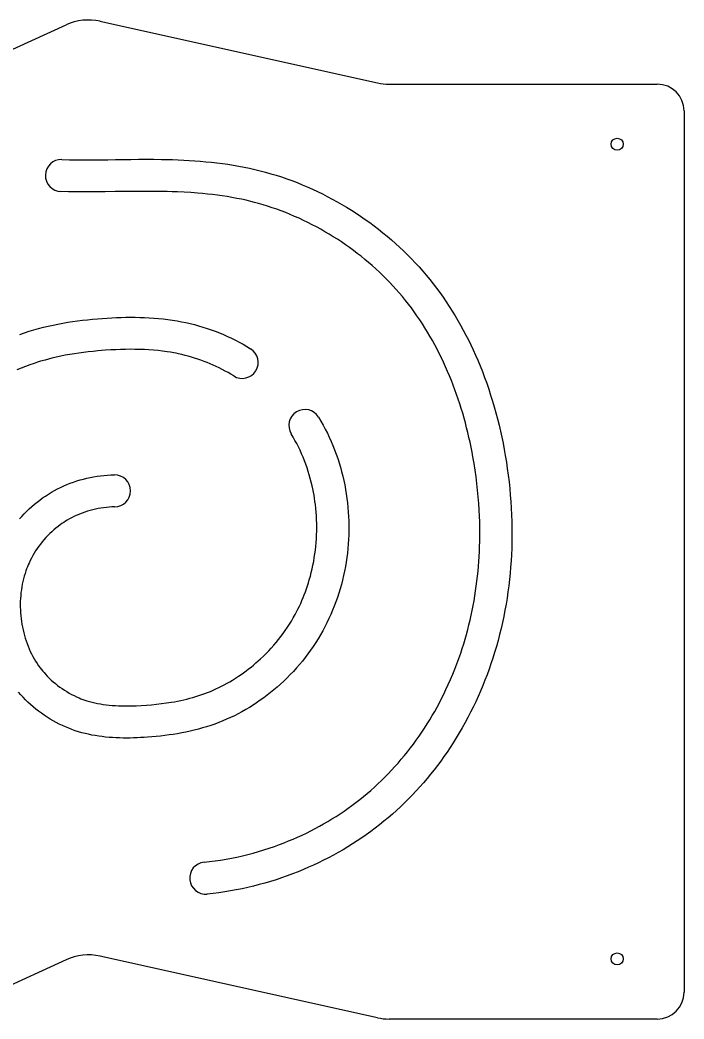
# Model space of a CAD drawing. Header units: millimetres. Extents: x 37794 to 38594, y -3801 to -3053.
# Drawn here: x 38097 to 38594, y -3801 to -3053 of the extents above; entities that cross this region are included whole.
import ezdxf

# ---------------------------------------------------------------- set-up
doc = ezdxf.new("R2010")
doc.units = ezdxf.units.MM

msp = doc.modelspace()

# ---------------------------------------------------------------- linework, layer by layer
at = {"color": 7, "linetype": 'Continuous', "lineweight": 25}
for p, q in [((38042.57, -3097.79), (38131.58, -3057.02)), ((38156.91, -3054.34), (38364.51, -3100.47)), ((38373.19, -3101.42), (38573.8, -3101.42)), ((38593.8, -3121.42), (38593.8, -3781.42)), ((38128.4, -3157.85), (38134.14, -3157.99)), ((38134.14, -3157.99), (38139.87, -3158.07)), ((38139.87, -3158.07), (38145.6, -3158.1)), ((38145.6, -3158.1), (38151.34, -3158.08)), ((38151.34, -3158.08), (38157.07, -3158.04)), ((38157.07, -3158.04), (38162.8, -3157.98)), ((38162.8, -3157.98), (38168.53, -3157.9)), ((38168.53, -3157.9), (38174.26, -3157.82)), ((38174.26, -3157.82), (38179.99, -3157.75)), ((38179.99, -3157.75), (38185.73, -3157.7)), ((38185.73, -3157.7), (38191.46, -3157.68)), ((38191.46, -3157.68), (38197.2, -3157.7)), ((38197.2, -3157.7), (38202.94, -3157.77)), ((38202.94, -3157.77), (38207.09, -3157.85)), ((38207.09, -3157.85), (38211.24, -3157.96)), ((38211.24, -3157.96), (38215.39, -3158.11)), ((38215.39, -3158.11), (38219.53, -3158.3)), ((38219.53, -3158.3), (38223.68, -3158.53)), ((38223.68, -3158.53), (38227.82, -3158.8)), ((38227.82, -3158.8), (38231.95, -3159.11)), ((38231.95, -3159.11), (38236.08, -3159.48)), ((38236.08, -3159.48), (38240.21, -3159.89)), ((38240.21, -3159.89), (38244.32, -3160.36)), ((38244.32, -3160.36), (38248.43, -3160.88)), ((38248.43, -3160.88), (38252.52, -3161.46)), ((38252.52, -3161.46), (38256.6, -3162.1)), ((38256.6, -3162.1), (38260.68, -3162.8)), ((38260.68, -3162.8), (38264.73, -3163.57)), ((38264.73, -3163.57), (38268.78, -3164.4)), ((38268.78, -3164.4), (38272.81, -3165.31)), ((38272.81, -3165.31), (38276.82, -3166.29)), ((38276.82, -3166.29), (38280.81, -3167.34)), ((38280.81, -3167.34), (38284.79, -3168.47)), ((38284.79, -3168.47), (38288.74, -3169.67)), ((38288.74, -3169.67), (38292.67, -3170.94)), ((38292.67, -3170.94), (38296.59, -3172.28)), ((38296.59, -3172.28), (38300.47, -3173.7)), ((38300.47, -3173.7), (38304.34, -3175.18)), ((38304.34, -3175.18), (38308.18, -3176.73)), ((38308.18, -3176.73), (38311.99, -3178.35)), ((38311.99, -3178.35), (38315.78, -3180.04)), ((38133.26, -3181.98), (38127.68, -3181.84)), ((38138.85, -3182.06), (38133.26, -3181.98)), ((38144.43, -3182.1), (38138.85, -3182.06)), ((38149.91, -3182.09), (38144.43, -3182.1)), ((38155.38, -3182.06), (38149.91, -3182.09)), ((38160.85, -3182), (38155.38, -3182.06)), ((38168.34, -3181.9), (38160.85, -3182)), ((38175.82, -3181.8), (38168.34, -3181.9)), ((38183.76, -3181.72), (38175.82, -3181.8)), ((38188.98, -3181.69), (38183.76, -3181.72)), ((38194.19, -3181.69), (38188.98, -3181.69)), ((38199.41, -3181.72), (38194.19, -3181.69)), ((38203.27, -3181.77), (38199.41, -3181.72)), ((38207.12, -3181.85), (38203.27, -3181.77)), ((38210.95, -3181.97), (38207.12, -3181.85)), ((38214.78, -3182.11), (38210.95, -3181.97)), ((38219.83, -3182.35), (38214.78, -3182.11)), ((38224.87, -3182.65), (38219.83, -3182.35)), ((38229.91, -3183.03), (38224.87, -3182.65)), ((38233.62, -3183.35), (38229.91, -3183.03)), ((38237.32, -3183.72), (38233.62, -3183.35)), ((38241.02, -3184.14), (38237.32, -3183.72)), ((38244.72, -3184.6), (38241.02, -3184.14)), ((38248.34, -3185.1), (38244.72, -3184.6)), ((38251.96, -3185.66), (38248.34, -3185.1)), ((38255.56, -3186.27), (38251.96, -3185.66)), ((38259.16, -3186.93), (38255.56, -3186.27)), ((38315.78, -3180.04), (38319.54, -3181.79)), ((38319.54, -3181.79), (38323.26, -3183.61)), ((38323.26, -3183.61), (38326.96, -3185.49)), ((38326.96, -3185.49), (38330.63, -3187.43)), ((38262.69, -3187.65), (38259.16, -3186.93)), ((38266.22, -3188.42), (38262.69, -3187.65)), ((38269.72, -3189.25), (38266.22, -3188.42)), ((38272.58, -3189.98), (38269.72, -3189.25)), ((38275.42, -3190.75), (38272.58, -3189.98)), ((38278.87, -3191.75), (38275.42, -3190.75)), ((38282.31, -3192.8), (38278.87, -3191.75)), ((38285.72, -3193.92), (38282.31, -3192.8)), ((38289.11, -3195.1), (38285.72, -3193.92)), ((38330.63, -3187.43), (38334.26, -3189.43)), ((38334.26, -3189.43), (38337.86, -3191.5)), ((38337.86, -3191.5), (38341.42, -3193.62)), ((38341.42, -3193.62), (38344.95, -3195.8)), ((38292.5, -3196.34), (38289.11, -3195.1)), ((38295.87, -3197.64), (38292.5, -3196.34)), ((38299.22, -3199), (38295.87, -3197.64)), ((38302.54, -3200.41), (38299.22, -3199)), ((38305.85, -3201.89), (38302.54, -3200.41)), ((38344.95, -3195.8), (38348.44, -3198.04)), ((38348.44, -3198.04), (38351.9, -3200.34)), ((38351.9, -3200.34), (38355.31, -3202.7)), ((38309.14, -3203.42), (38305.85, -3201.89)), ((38312.4, -3205.01), (38309.14, -3203.42)), ((38315.64, -3206.65), (38312.4, -3205.01)), ((38318.86, -3208.35), (38315.64, -3206.65)), ((38322.05, -3210.1), (38318.86, -3208.35)), ((38355.31, -3202.7), (38358.69, -3205.11)), ((38358.69, -3205.11), (38362.02, -3207.57)), ((38362.02, -3207.57), (38365.31, -3210.1)), ((38325.21, -3211.9), (38322.05, -3210.1)), ((38328.34, -3213.75), (38325.21, -3211.9)), ((38331.43, -3215.65), (38328.34, -3213.75)), ((38334.49, -3217.6), (38331.43, -3215.65)), ((38365.31, -3210.1), (38368.55, -3212.67)), ((38368.55, -3212.67), (38371.75, -3215.3)), ((38371.75, -3215.3), (38374.91, -3217.99)), ((38337.55, -3219.61), (38334.49, -3217.6)), ((38340.57, -3221.67), (38337.55, -3219.61)), ((38343.54, -3223.77), (38340.57, -3221.67)), ((38346.47, -3225.91), (38343.54, -3223.77)), ((38374.91, -3217.99), (38378.01, -3220.73)), ((38378.01, -3220.73), (38381.07, -3223.52)), ((38381.07, -3223.52), (38384.08, -3226.36)), ((38349.37, -3228.11), (38346.47, -3225.91)), ((38352.23, -3230.35), (38349.37, -3228.11)), ((38355.04, -3232.62), (38352.23, -3230.35)), ((38384.08, -3226.36), (38387.03, -3229.26)), ((38387.03, -3229.26), (38389.94, -3232.2)), ((38357.82, -3234.95), (38355.04, -3232.62)), ((38360.56, -3237.32), (38357.82, -3234.95)), ((38363.25, -3239.74), (38360.56, -3237.32)), ((38389.94, -3232.2), (38392.79, -3235.2)), ((38392.79, -3235.2), (38395.58, -3238.25)), ((38395.58, -3238.25), (38398.32, -3241.34)), ((38365.9, -3242.19), (38363.25, -3239.74)), ((38368.5, -3244.69), (38365.9, -3242.19)), ((38371.06, -3247.23), (38368.5, -3244.69)), ((38398.32, -3241.34), (38401, -3244.49)), ((38401, -3244.49), (38403.63, -3247.68)), ((38373.58, -3249.81), (38371.06, -3247.23)), ((38376.04, -3252.43), (38373.58, -3249.81)), ((38378.45, -3255.09), (38376.04, -3252.43)), ((38403.63, -3247.68), (38406.2, -3250.93)), ((38406.2, -3250.93), (38408.7, -3254.22)), ((38380.82, -3257.8), (38378.45, -3255.09)), ((38383.14, -3260.54), (38380.82, -3257.8)), ((38385.42, -3263.33), (38383.14, -3260.54)), ((38408.7, -3254.22), (38411.15, -3257.55)), ((38411.15, -3257.55), (38413.55, -3260.92)), ((38413.55, -3260.92), (38415.88, -3264.34)), ((38387.64, -3266.16), (38385.42, -3263.33)), ((38389.82, -3269.03), (38387.64, -3266.16)), ((38415.88, -3264.34), (38418.16, -3267.8)), ((38418.16, -3267.8), (38420.38, -3271.29)), ((38162.37, -3276.57), (38165.86, -3276.37)), ((38165.86, -3276.37), (38169.36, -3276.21)), ((38169.36, -3276.21), (38172.85, -3276.1)), ((38172.85, -3276.1), (38176.35, -3276.02)), ((38176.35, -3276.02), (38179.84, -3275.99)), ((38179.84, -3275.99), (38183.34, -3276)), ((38183.34, -3276), (38186.83, -3276.06)), ((38186.83, -3276.06), (38190.32, -3276.18)), ((38190.32, -3276.18), (38193.8, -3276.35)), ((38193.8, -3276.35), (38197.28, -3276.58)), ((38391.94, -3271.94), (38389.82, -3269.03)), ((38394.03, -3274.9), (38391.94, -3271.94)), ((38396.08, -3277.9), (38394.03, -3274.9)), ((38420.38, -3271.29), (38422.54, -3274.82)), ((38422.54, -3274.82), (38424.65, -3278.39)), ((38111.03, -3284.42), (38114.62, -3283.49)), ((38114.62, -3283.49), (38118.22, -3282.62)), ((38118.22, -3282.62), (38121.84, -3281.82)), ((38121.84, -3281.82), (38125.47, -3281.08)), ((38125.47, -3281.08), (38129.12, -3280.4)), ((38129.12, -3280.4), (38132.77, -3279.77)), ((38132.77, -3279.77), (38136.44, -3279.2)), ((38136.44, -3279.2), (38140.12, -3278.68)), ((38140.12, -3278.68), (38143.81, -3278.21)), ((38143.81, -3278.21), (38147.51, -3277.8)), ((38147.51, -3277.8), (38151.22, -3277.42)), ((38151.22, -3277.42), (38154.93, -3277.1)), ((38154.93, -3277.1), (38158.64, -3276.81)), ((38158.64, -3276.81), (38162.37, -3276.57)), ((38197.28, -3276.58), (38200.75, -3276.87)), ((38200.75, -3276.87), (38204.21, -3277.22)), ((38204.21, -3277.22), (38207.66, -3277.64)), ((38207.66, -3277.64), (38211.1, -3278.13)), ((38211.1, -3278.13), (38214.54, -3278.69)), ((38214.54, -3278.69), (38217.96, -3279.32)), ((38217.96, -3279.32), (38221.16, -3279.99)), ((38221.16, -3279.99), (38224.36, -3280.72)), ((38224.36, -3280.72), (38227.54, -3281.52)), ((38227.54, -3281.52), (38230.7, -3282.39)), ((38230.7, -3282.39), (38233.85, -3283.32)), ((38233.85, -3283.32), (38236.97, -3284.32)), ((38398.07, -3280.92), (38396.08, -3277.9)), ((38400.01, -3283.99), (38398.07, -3280.92)), ((38424.65, -3278.39), (38426.7, -3281.99)), ((38426.7, -3281.99), (38428.69, -3285.63)), ((38096.87, -3288.83), (38100.38, -3287.63)), ((38100.38, -3287.63), (38103.91, -3286.49)), ((38103.91, -3286.49), (38107.46, -3285.42)), ((38107.46, -3285.42), (38111.03, -3284.42)), ((38236.97, -3284.32), (38240.08, -3285.38)), ((38240.08, -3285.38), (38243.16, -3286.51)), ((38243.16, -3286.51), (38246.22, -3287.7)), ((38246.22, -3287.7), (38249.25, -3288.96)), ((38249.25, -3288.96), (38252.25, -3290.29)), ((38252.25, -3290.29), (38255.23, -3291.67)), ((38401.92, -3287.1), (38400.01, -3283.99)), ((38403.78, -3290.24), (38401.92, -3287.1)), ((38405.58, -3293.41), (38403.78, -3290.24)), ((38428.69, -3285.63), (38430.62, -3289.3)), ((38430.62, -3289.3), (38432.5, -3292.99)), ((38255.23, -3291.67), (38258.17, -3293.12)), ((38258.17, -3293.12), (38261.09, -3294.63)), ((38261.09, -3294.63), (38263.96, -3296.21)), ((38263.96, -3296.21), (38266.81, -3297.84)), ((38266.81, -3297.84), (38269.61, -3299.54)), ((38407.34, -3296.61), (38405.58, -3293.41)), ((38409.06, -3299.85), (38407.34, -3296.61)), ((38432.5, -3292.99), (38434.32, -3296.72)), ((38434.32, -3296.72), (38436.09, -3300.47)), ((38124.17, -3305.88), (38120.78, -3306.69)), ((38127.56, -3305.14), (38124.17, -3305.88)), ((38130.97, -3304.46), (38127.56, -3305.14)), ((38134.35, -3303.84), (38130.97, -3304.46)), ((38137.75, -3303.28), (38134.35, -3303.84)), ((38141.15, -3302.77), (38137.75, -3303.28)), ((38144.56, -3302.3), (38141.15, -3302.77)), ((38148.14, -3301.87), (38144.56, -3302.3)), ((38151.72, -3301.49), (38148.14, -3301.87)), ((38155.31, -3301.15), (38151.72, -3301.49)), ((38158.04, -3300.92), (38155.31, -3301.15)), ((38160.77, -3300.72), (38158.04, -3300.92)), ((38165.04, -3300.45), (38160.77, -3300.72)), ((38168.67, -3300.26), (38165.04, -3300.45)), ((38172.3, -3300.12), (38168.67, -3300.26)), ((38175.93, -3300.03), (38172.3, -3300.12)), ((38179.49, -3299.99), (38175.93, -3300.03)), ((38183.05, -3300), (38179.49, -3299.99)), ((38186.6, -3300.07), (38183.05, -3300)), ((38190.08, -3300.19), (38186.6, -3300.07)), ((38193.55, -3300.38), (38190.08, -3300.19)), ((38197.01, -3300.64), (38193.55, -3300.38)), ((38200.39, -3300.95), (38197.01, -3300.64)), ((38203.77, -3301.34), (38200.39, -3300.95)), ((38207.13, -3301.8), (38203.77, -3301.34)), ((38209.6, -3302.19), (38207.13, -3301.8)), ((38212.07, -3302.63), (38209.6, -3302.19)), ((38213.87, -3302.98), (38212.07, -3302.63)), ((38215.68, -3303.36), (38213.87, -3302.98)), ((38218.1, -3303.9), (38215.68, -3303.36)), ((38220.52, -3304.49), (38218.1, -3303.9)), ((38222.93, -3305.13), (38220.52, -3304.49)), ((38225.32, -3305.81), (38222.93, -3305.13)), ((38227.7, -3306.54), (38225.32, -3305.81)), ((38410.73, -3303.12), (38409.06, -3299.85)), ((38412.35, -3306.41), (38410.73, -3303.12)), ((38436.09, -3300.47), (38437.8, -3304.24)), ((38437.8, -3304.24), (38439.45, -3308.04)), ((38101.12, -3312.83), (38097.91, -3314.08)), ((38104.35, -3311.64), (38101.12, -3312.83)), ((38107.61, -3310.51), (38104.35, -3311.64)), ((38110.05, -3309.72), (38107.61, -3310.51)), ((38112.51, -3308.96), (38110.05, -3309.72)), ((38115.8, -3308), (38112.51, -3308.96)), ((38118.29, -3307.33), (38115.8, -3308)), ((38120.78, -3306.69), (38118.29, -3307.33)), ((38230.07, -3307.31), (38227.7, -3306.54)), ((38232.42, -3308.13), (38230.07, -3307.31)), ((38234.76, -3308.99), (38232.42, -3308.13)), ((38237.08, -3309.9), (38234.76, -3308.99)), ((38239.38, -3310.84), (38237.08, -3309.9)), ((38241.65, -3311.83), (38239.38, -3310.84)), ((38243.91, -3312.87), (38241.65, -3311.83)), ((38246.15, -3313.94), (38243.91, -3312.87)), ((38413.92, -3309.72), (38412.35, -3306.41)), ((38415.46, -3313.09), (38413.92, -3309.72)), ((38416.95, -3316.48), (38415.46, -3313.09)), ((38439.45, -3308.04), (38441.24, -3312.35)), ((38441.24, -3312.35), (38442.96, -3316.68)), ((38097.91, -3314.08), (38094.7, -3315.41)), ((38248.36, -3315.06), (38246.15, -3313.94)), ((38250.55, -3316.22), (38248.36, -3315.06)), ((38252.71, -3317.41), (38250.55, -3316.22)), ((38254.85, -3318.65), (38252.71, -3317.41)), ((38256.96, -3319.93), (38254.85, -3318.65)), ((38418.39, -3319.88), (38416.95, -3316.48)), ((38419.78, -3323.31), (38418.39, -3319.88)), ((38442.96, -3316.68), (38444.61, -3321.03)), ((38444.61, -3321.03), (38446.19, -3325.41)), ((38421.13, -3326.77), (38419.78, -3323.31)), ((38422.43, -3330.25), (38421.13, -3326.77)), ((38446.19, -3325.41), (38447.71, -3329.82)), ((38423.68, -3333.74), (38422.43, -3330.25)), ((38424.89, -3337.26), (38423.68, -3333.74)), ((38447.71, -3329.82), (38449.16, -3334.24)), ((38449.16, -3334.24), (38450.54, -3338.69)), ((38426.05, -3340.78), (38424.89, -3337.26)), ((38427.16, -3344.32), (38426.05, -3340.78)), ((38450.54, -3338.69), (38451.85, -3343.16)), ((38451.85, -3343.16), (38453.1, -3347.65)), ((38320.43, -3350.81), (38322.18, -3353.74)), ((38428.23, -3347.88), (38427.16, -3344.32)), ((38429.26, -3351.45), (38428.23, -3347.88)), ((38453.1, -3347.65), (38454.29, -3352.15)), ((38322.18, -3353.74), (38323.85, -3356.72)), ((38323.85, -3356.72), (38325.46, -3359.73)), ((38430.24, -3355.05), (38429.26, -3351.45)), ((38431.18, -3358.66), (38430.24, -3355.05)), ((38432.07, -3362.28), (38431.18, -3358.66)), ((38454.29, -3352.15), (38455.41, -3356.68)), ((38455.41, -3356.68), (38456.47, -3361.21)), ((38301.37, -3365.7), (38299.94, -3363.29)), ((38302.74, -3368.13), (38301.37, -3365.7)), ((38325.46, -3359.73), (38327, -3362.78)), ((38327, -3362.78), (38328.46, -3365.87)), ((38328.46, -3365.87), (38329.86, -3368.98)), ((38432.92, -3365.91), (38432.07, -3362.28)), ((38433.73, -3369.57), (38432.92, -3365.91)), ((38456.47, -3361.21), (38457.46, -3365.77)), ((38457.46, -3365.77), (38458.4, -3370.33)), ((38304.06, -3370.6), (38302.74, -3368.13)), ((38305.32, -3373.09), (38304.06, -3370.6)), ((38306.53, -3375.61), (38305.32, -3373.09)), ((38329.86, -3368.98), (38331.19, -3372.12)), ((38331.19, -3372.12), (38332.45, -3375.3)), ((38434.5, -3373.24), (38433.73, -3369.57)), ((38435.23, -3376.91), (38434.5, -3373.24)), ((38458.4, -3370.33), (38459.27, -3374.91)), ((38307.69, -3378.18), (38306.53, -3375.61)), ((38308.79, -3380.76), (38307.69, -3378.18)), ((38309.84, -3383.37), (38308.79, -3380.76)), ((38332.45, -3375.3), (38333.64, -3378.5)), ((38333.64, -3378.5), (38334.76, -3381.72)), ((38435.91, -3380.59), (38435.23, -3376.91)), ((38436.76, -3385.52), (38435.91, -3380.59)), ((38459.27, -3374.91), (38460.08, -3379.5)), ((38460.08, -3379.5), (38460.89, -3384.41)), ((38310.83, -3386), (38309.84, -3383.37)), ((38311.77, -3388.66), (38310.83, -3386)), ((38334.76, -3381.72), (38335.81, -3384.97)), ((38335.81, -3384.97), (38336.78, -3388.24)), ((38336.78, -3388.24), (38337.69, -3391.54)), ((38437.53, -3390.46), (38436.76, -3385.52)), ((38460.89, -3384.41), (38461.62, -3389.33)), ((38147.04, -3396.48), (38149.58, -3395.92)), ((38149.58, -3395.92), (38152.14, -3395.43)), ((38152.14, -3395.43), (38154.71, -3395.01)), ((38154.71, -3395.01), (38157.29, -3394.67)), ((38157.29, -3394.67), (38159.87, -3394.39)), ((38159.87, -3394.39), (38162.47, -3394.19)), ((38162.47, -3394.19), (38165.06, -3394.05)), ((38165.06, -3394.05), (38167.67, -3394)), ((38312.65, -3391.34), (38311.77, -3388.66)), ((38313.48, -3394.05), (38312.65, -3391.34)), ((38314.25, -3396.77), (38313.48, -3394.05)), ((38337.69, -3391.54), (38338.53, -3394.85)), ((38338.53, -3394.85), (38339.3, -3398.18)), ((38438.24, -3395.42), (38437.53, -3390.46)), ((38438.86, -3400.38), (38438.24, -3395.42)), ((38461.62, -3389.33), (38462.29, -3394.25)), ((38462.29, -3394.25), (38462.89, -3399.19)), ((38125.12, -3404.55), (38127.45, -3403.39)), ((38127.45, -3403.39), (38129.81, -3402.29)), ((38129.81, -3402.29), (38132.2, -3401.26)), ((38132.2, -3401.26), (38134.61, -3400.3)), ((38134.61, -3400.3), (38137.05, -3399.4)), ((38137.05, -3399.4), (38139.52, -3398.57)), ((38139.52, -3398.57), (38142.01, -3397.81)), ((38142.01, -3397.81), (38144.52, -3397.11)), ((38144.52, -3397.11), (38147.04, -3396.48)), ((38314.96, -3399.5), (38314.25, -3396.77)), ((38315.62, -3402.25), (38314.96, -3399.5)), ((38316.12, -3404.56), (38315.62, -3402.25)), ((38339.3, -3398.18), (38339.99, -3401.52)), ((38339.99, -3401.52), (38340.62, -3404.88)), ((38439.41, -3405.35), (38438.86, -3400.38)), ((38462.89, -3399.19), (38463.41, -3404.13)), ((38114, -3411.28), (38116.15, -3409.81)), ((38116.15, -3409.81), (38118.33, -3408.4)), ((38118.33, -3408.4), (38120.56, -3407.05)), ((38120.56, -3407.05), (38122.82, -3405.77)), ((38122.82, -3405.77), (38125.12, -3404.55)), ((38316.59, -3406.88), (38316.12, -3404.56)), ((38317.01, -3409.2), (38316.59, -3406.88)), ((38317.4, -3411.54), (38317.01, -3409.2)), ((38340.62, -3404.88), (38341.17, -3408.25)), ((38341.17, -3408.25), (38341.66, -3411.63)), ((38439.89, -3410.33), (38439.41, -3405.35)), ((38440.28, -3415.3), (38439.89, -3410.33)), ((38463.41, -3404.13), (38463.87, -3409.08)), ((38463.87, -3409.08), (38464.25, -3414.04)), ((38103.92, -3419.49), (38105.85, -3417.73)), ((38105.85, -3417.73), (38107.82, -3416.04)), ((38107.82, -3416.04), (38109.84, -3414.39)), ((38109.84, -3414.39), (38111.9, -3412.81)), ((38111.9, -3412.81), (38114, -3411.28)), ((38161.71, -3418.32), (38159.65, -3418.56)), ((38163.76, -3418.15), (38161.71, -3418.32)), ((38165.81, -3418.04), (38163.76, -3418.15)), ((38167.86, -3418), (38165.81, -3418.04)), ((38317.74, -3413.88), (38317.4, -3411.54)), ((38318.05, -3416.22), (38317.74, -3413.88)), ((38318.36, -3419.05), (38318.05, -3416.22)), ((38341.66, -3411.63), (38342.07, -3415.02)), ((38342.07, -3415.02), (38342.41, -3418.42)), ((38342.41, -3418.42), (38342.68, -3421.83)), ((38440.6, -3420.27), (38440.28, -3415.3)), ((38464.25, -3414.04), (38464.57, -3419)), ((38096.71, -3426.99), (38098.44, -3425.04)), ((38098.44, -3425.04), (38100.22, -3423.14)), ((38100.22, -3423.14), (38102.04, -3421.29)), ((38102.04, -3421.29), (38103.92, -3419.49)), ((38135.99, -3425.94), (38134.17, -3426.92)), ((38137.84, -3425.02), (38135.99, -3425.94)), ((38139.73, -3424.15), (38137.84, -3425.02)), ((38141.64, -3423.33), (38139.73, -3424.15)), ((38143.57, -3422.57), (38141.64, -3423.33)), ((38145.53, -3421.87), (38143.57, -3422.57)), ((38147.5, -3421.22), (38145.53, -3421.87)), ((38149.5, -3420.63), (38147.5, -3421.22)), ((38151.51, -3420.09), (38149.5, -3420.63)), ((38153.53, -3419.62), (38151.51, -3420.09)), ((38155.57, -3419.2), (38153.53, -3419.62)), ((38157.6, -3418.85), (38155.57, -3419.2)), ((38159.65, -3418.56), (38157.6, -3418.85)), ((38318.62, -3421.89), (38318.36, -3419.05)), ((38318.82, -3424.73), (38318.62, -3421.89)), ((38318.96, -3427.57), (38318.82, -3424.73)), ((38342.68, -3421.83), (38342.88, -3425.24)), ((38342.88, -3425.24), (38343.01, -3428.65)), ((38440.84, -3425.25), (38440.6, -3420.27)), ((38440.97, -3428.98), (38440.84, -3425.25)), ((38464.57, -3419), (38464.81, -3423.96)), ((38464.81, -3423.96), (38464.97, -3428.92)), ((38125.56, -3432.57), (38123.93, -3433.85)), ((38127.22, -3431.33), (38125.56, -3432.57)), ((38128.48, -3430.44), (38127.22, -3431.33)), ((38129.76, -3429.58), (38128.48, -3430.44)), ((38131.06, -3428.75), (38129.76, -3429.58)), ((38132.37, -3427.95), (38131.06, -3428.75)), ((38134.17, -3426.92), (38132.37, -3427.95)), ((38319.05, -3430.42), (38318.96, -3427.57)), ((38319.08, -3433.27), (38319.05, -3430.42)), ((38319.05, -3436.12), (38319.08, -3433.27)), ((38343.01, -3428.65), (38343.07, -3432.07)), ((38343.07, -3432.07), (38343.06, -3435.49)), ((38441.05, -3432.71), (38440.97, -3428.98)), ((38441.09, -3436.44), (38441.05, -3432.71)), ((38464.97, -3428.92), (38465.07, -3433.89)), ((38117.81, -3439.47), (38116.38, -3440.99)), ((38119.28, -3438), (38117.81, -3439.47)), ((38120.8, -3436.57), (38119.28, -3438)), ((38122.35, -3435.18), (38120.8, -3436.57)), ((38123.93, -3433.85), (38122.35, -3435.18)), ((38318.82, -3441.82), (38318.96, -3438.97)), ((38318.96, -3438.97), (38319.05, -3436.12)), ((38342.98, -3438.9), (38342.83, -3442.32)), ((38343.06, -3435.49), (38342.98, -3438.9)), ((38441.02, -3443.9), (38441.08, -3440.17)), ((38441.08, -3440.17), (38441.09, -3436.44)), ((38465.09, -3438.86), (38465.03, -3443.83)), ((38465.07, -3433.89), (38465.09, -3438.86)), ((38111.1, -3447.46), (38109.9, -3449.16)), ((38112.35, -3445.78), (38111.1, -3447.46)), ((38113.64, -3444.15), (38112.35, -3445.78)), ((38114.99, -3442.55), (38113.64, -3444.15)), ((38116.38, -3440.99), (38114.99, -3442.55)), ((38318.05, -3450.33), (38318.36, -3447.5)), ((38318.36, -3447.5), (38318.62, -3444.66)), ((38318.62, -3444.66), (38318.82, -3441.82)), ((38342.61, -3445.73), (38342.32, -3449.14)), ((38342.83, -3442.32), (38342.61, -3445.73)), ((38440.78, -3451.34), (38440.92, -3447.62)), ((38440.92, -3447.62), (38441.02, -3443.9)), ((38465.03, -3443.83), (38464.9, -3448.79)), ((38106.61, -3454.46), (38105.62, -3456.28)), ((38107.65, -3452.66), (38106.61, -3454.46)), ((38108.75, -3450.9), (38107.65, -3452.66)), ((38109.9, -3449.16), (38108.75, -3450.9)), ((38317.25, -3455.98), (38317.68, -3453.16)), ((38317.68, -3453.16), (38318.05, -3450.33)), ((38341.53, -3455.93), (38341.03, -3459.31)), ((38341.96, -3452.54), (38341.53, -3455.93)), ((38342.32, -3449.14), (38341.96, -3452.54)), ((38440.35, -3458.76), (38440.58, -3455.06)), ((38440.58, -3455.06), (38440.78, -3451.34)), ((38464.69, -3453.76), (38464.42, -3458.41)), ((38464.9, -3448.79), (38464.69, -3453.76)), ((38102.61, -3462.83), (38102.05, -3464.27)), ((38103.2, -3461.4), (38102.61, -3462.83)), ((38103.81, -3459.99), (38103.2, -3461.4)), ((38104.69, -3458.12), (38103.81, -3459.99)), ((38105.62, -3456.28), (38104.69, -3458.12)), ((38315.64, -3464.35), (38316.23, -3461.58)), ((38316.23, -3461.58), (38316.77, -3458.79)), ((38316.77, -3458.79), (38317.25, -3455.98)), ((38340.46, -3462.68), (38339.82, -3466.04)), ((38341.03, -3459.31), (38340.46, -3462.68)), ((38439.73, -3466.17), (38440.06, -3462.47)), ((38440.06, -3462.47), (38440.35, -3458.76)), ((38464.09, -3463.06), (38463.69, -3467.7)), ((38464.42, -3458.41), (38464.09, -3463.06)), ((38100.26, -3469.72), (38099.72, -3471.73)), ((38100.86, -3467.72), (38100.26, -3469.72)), ((38101.52, -3465.73), (38100.86, -3467.72)), ((38102.05, -3464.27), (38101.52, -3465.73)), ((38313.51, -3472.61), (38314.28, -3469.87)), ((38314.28, -3469.87), (38314.98, -3467.12)), ((38314.98, -3467.12), (38315.64, -3464.35)), ((38339.11, -3469.38), (38338.33, -3472.71)), ((38339.82, -3466.04), (38339.11, -3469.38)), ((38438.92, -3473.56), (38439.35, -3469.87)), ((38439.35, -3469.87), (38439.73, -3466.17)), ((38463.69, -3467.7), (38463.22, -3472.34)), ((38098.4, -3477.94), (38098.07, -3480.05)), ((38098.78, -3475.86), (38098.4, -3477.94)), ((38099.22, -3473.79), (38098.78, -3475.86)), ((38099.72, -3471.73), (38099.22, -3473.79)), ((38311.36, -3479.34), (38312.12, -3477.11)), ((38312.12, -3477.11), (38312.84, -3474.86)), ((38312.84, -3474.86), (38313.51, -3472.61)), ((38337.48, -3476.02), (38336.56, -3479.31)), ((38338.33, -3472.71), (38337.48, -3476.02)), ((38437.92, -3480.91), (38438.44, -3477.23)), ((38438.44, -3477.23), (38438.92, -3473.56)), ((38462.68, -3476.96), (38462.07, -3481.58)), ((38463.22, -3472.34), (38462.68, -3476.96)), ((38097.58, -3484.3), (38097.42, -3486.45)), ((38097.8, -3482.17), (38097.58, -3484.3)), ((38098.07, -3480.05), (38097.8, -3482.17)), ((38308.87, -3485.92), (38309.74, -3483.74)), ((38309.74, -3483.74), (38310.57, -3481.55)), ((38310.57, -3481.55), (38311.36, -3479.34)), ((38334.51, -3485.82), (38333.39, -3489.04)), ((38335.57, -3482.57), (38334.51, -3485.82)), ((38336.56, -3479.31), (38335.57, -3482.57)), ((38436.73, -3488.22), (38437.35, -3484.57)), ((38437.35, -3484.57), (38437.92, -3480.91)), ((38462.07, -3481.58), (38461.39, -3486.19)), ((38097.31, -3488.6), (38097.26, -3490.76)), ((38097.26, -3490.76), (38097.27, -3492.93)), ((38097.27, -3492.93), (38097.33, -3495.09)), ((38097.42, -3486.45), (38097.31, -3488.6)), ((38305.03, -3494.42), (38306.04, -3492.33)), ((38306.04, -3492.33), (38307.03, -3490.21)), ((38307.03, -3490.21), (38307.97, -3488.07)), ((38307.97, -3488.07), (38308.87, -3485.92)), ((38332.19, -3492.24), (38330.92, -3495.4)), ((38333.39, -3489.04), (38332.19, -3492.24)), ((38435.35, -3495.49), (38436.07, -3491.86)), ((38436.07, -3491.86), (38436.73, -3488.22)), ((38460.64, -3490.79), (38459.82, -3495.38)), ((38461.39, -3486.19), (38460.64, -3490.79)), ((38097.33, -3495.09), (38097.45, -3497.26)), ((38097.45, -3497.26), (38097.62, -3499.42)), ((38097.62, -3499.42), (38097.85, -3501.58)), ((38301.52, -3500.99), (38302.88, -3498.55)), ((38302.88, -3498.55), (38303.97, -3496.5)), ((38303.97, -3496.5), (38305.03, -3494.42)), ((38329.59, -3498.54), (38328.18, -3501.65)), ((38330.92, -3495.4), (38329.59, -3498.54)), ((38433.78, -3502.72), (38434.59, -3499.11)), ((38434.59, -3499.11), (38435.35, -3495.49)), ((38458.93, -3499.95), (38457.97, -3504.51)), ((38459.82, -3495.38), (38458.93, -3499.95)), ((38097.85, -3501.58), (38098.14, -3503.73)), ((38098.14, -3503.73), (38098.48, -3505.86)), ((38098.48, -3505.86), (38098.87, -3507.99)), ((38098.87, -3507.99), (38099.32, -3510.1)), ((38295.53, -3510.45), (38297.11, -3508.13)), ((38297.11, -3508.13), (38298.63, -3505.79)), ((38298.63, -3505.79), (38300.1, -3503.41)), ((38300.1, -3503.41), (38301.52, -3500.99)), ((38325.17, -3507.76), (38323.56, -3510.77)), ((38326.71, -3504.72), (38325.17, -3507.76)), ((38328.18, -3501.65), (38326.71, -3504.72)), ((38432.01, -3509.88), (38432.92, -3506.3)), ((38432.92, -3506.3), (38433.78, -3502.72)), ((38457.97, -3504.51), (38456.94, -3509.05)), ((38099.32, -3510.1), (38099.82, -3512.19)), ((38099.82, -3512.19), (38100.37, -3514.26)), ((38100.37, -3514.26), (38100.98, -3516.32)), ((38290.49, -3517.22), (38292.22, -3515)), ((38292.22, -3515), (38293.9, -3512.74)), ((38293.9, -3512.74), (38295.53, -3510.45)), ((38321.88, -3513.73), (38320.13, -3516.66)), ((38323.56, -3510.77), (38321.88, -3513.73)), ((38430.04, -3516.99), (38431.05, -3513.45)), ((38431.05, -3513.45), (38432.01, -3509.88)), ((38455.84, -3513.58), (38454.66, -3518.09)), ((38456.94, -3509.05), (38455.84, -3513.58)), ((38100.98, -3516.32), (38101.63, -3518.33)), ((38101.63, -3518.33), (38102.34, -3520.33)), ((38102.34, -3520.33), (38103.11, -3522.31)), ((38103.11, -3522.31), (38103.91, -3524.24)), ((38285.02, -3523.66), (38286.89, -3521.54)), ((38286.89, -3521.54), (38288.72, -3519.4)), ((38288.72, -3519.4), (38290.49, -3517.22)), ((38316.44, -3522.4), (38314.5, -3525.2)), ((38318.32, -3519.55), (38316.44, -3522.4)), ((38320.13, -3516.66), (38318.32, -3519.55)), ((38427.88, -3524.03), (38428.99, -3520.52)), ((38428.99, -3520.52), (38430.04, -3516.99)), ((38453.41, -3522.57), (38452.09, -3527.04)), ((38454.66, -3518.09), (38453.41, -3522.57)), ((38103.91, -3524.24), (38104.78, -3526.15)), ((38104.78, -3526.15), (38105.69, -3528.04)), ((38105.69, -3528.04), (38106.64, -3529.87)), ((38106.64, -3529.87), (38107.65, -3531.67)), ((38277.08, -3531.7), (38279.13, -3529.75)), ((38279.13, -3529.75), (38281.13, -3527.76)), ((38281.13, -3527.76), (38283.1, -3525.73)), ((38283.1, -3525.73), (38285.02, -3523.66)), ((38310.43, -3530.68), (38308.31, -3533.36)), ((38312.5, -3527.96), (38310.43, -3530.68)), ((38314.5, -3525.2), (38312.5, -3527.96)), ((38425.35, -3531.49), (38426.73, -3527.52)), ((38426.73, -3527.52), (38427.88, -3524.03)), ((38452.09, -3527.04), (38450.78, -3531.22)), ((38107.65, -3531.67), (38108.71, -3533.44)), ((38108.71, -3533.44), (38109.81, -3535.16)), ((38109.81, -3535.16), (38110.95, -3536.85)), ((38110.95, -3536.85), (38112.15, -3538.49)), ((38268.11, -3539.34), (38269.96, -3537.87)), ((38269.96, -3537.87), (38271.78, -3536.38)), ((38271.78, -3536.38), (38273.57, -3534.85)), ((38273.57, -3534.85), (38275.34, -3533.29)), ((38275.34, -3533.29), (38277.08, -3531.7)), ((38306.13, -3535.98), (38303.89, -3538.56)), ((38308.31, -3533.36), (38306.13, -3535.98)), ((38422.4, -3539.36), (38423.9, -3535.44)), ((38423.9, -3535.44), (38425.35, -3531.49)), ((38449.4, -3535.39), (38447.96, -3539.53)), ((38450.78, -3531.22), (38449.4, -3535.39)), ((38112.15, -3538.49), (38113.08, -3539.7)), ((38113.08, -3539.7), (38114.03, -3540.88)), ((38114.03, -3540.88), (38115.02, -3542.05)), ((38115.02, -3542.05), (38116.03, -3543.19)), ((38116.03, -3543.19), (38117.44, -3544.7)), ((38117.44, -3544.7), (38118.89, -3546.16)), ((38258.23, -3546.31), (38260.49, -3544.83)), ((38260.49, -3544.83), (38262.43, -3543.51)), ((38262.43, -3543.51), (38264.34, -3542.16)), ((38264.34, -3542.16), (38266.24, -3540.76)), ((38266.24, -3540.76), (38268.11, -3539.34)), ((38299.24, -3543.58), (38296.83, -3546.01)), ((38301.59, -3541.1), (38299.24, -3543.58)), ((38303.89, -3538.56), (38301.59, -3541.1)), ((38419.19, -3547.12), (38420.82, -3543.26)), ((38420.82, -3543.26), (38422.4, -3539.36)), ((38446.46, -3543.65), (38444.89, -3547.74)), ((38447.96, -3539.53), (38446.46, -3543.65)), ((38118.89, -3546.16), (38120.38, -3547.58)), ((38120.38, -3547.58), (38121.93, -3548.96)), ((38121.93, -3548.96), (38123.52, -3550.31)), ((38123.52, -3550.31), (38125.15, -3551.6)), ((38125.15, -3551.6), (38126.82, -3552.85)), ((38126.82, -3552.85), (38128.52, -3554.06)), ((38245.77, -3553.28), (38247.83, -3552.25)), ((38247.83, -3552.25), (38249.88, -3551.19)), ((38249.88, -3551.19), (38251.92, -3550.07)), ((38251.92, -3550.07), (38253.94, -3548.92)), ((38253.94, -3548.92), (38255.94, -3547.73)), ((38255.94, -3547.73), (38258.23, -3546.31)), ((38289.44, -3552.85), (38286.99, -3554.94)), ((38291.85, -3550.71), (38289.44, -3552.85)), ((38294.37, -3548.39), (38291.85, -3550.71)), ((38296.83, -3546.01), (38294.37, -3548.39)), ((38415.72, -3554.78), (38417.49, -3550.97)), ((38417.49, -3550.97), (38419.19, -3547.12)), ((38443.25, -3551.81), (38441.56, -3555.86)), ((38444.89, -3547.74), (38443.25, -3551.81)), ((38097.59, -3558.57), (38095.89, -3556.6)), ((38099.34, -3560.49), (38097.59, -3558.57)), ((38101.15, -3562.36), (38099.34, -3560.49)), ((38128.52, -3554.06), (38130.26, -3555.21)), ((38130.26, -3555.21), (38132.03, -3556.31)), ((38132.03, -3556.31), (38133.83, -3557.36)), ((38133.83, -3557.36), (38135.66, -3558.36)), ((38135.66, -3558.36), (38137.51, -3559.29)), ((38137.51, -3559.29), (38139.38, -3560.17)), ((38139.38, -3560.17), (38141.27, -3561)), ((38224.24, -3561.22), (38226.48, -3560.6)), ((38226.48, -3560.6), (38228.71, -3559.95)), ((38228.71, -3559.95), (38230.92, -3559.25)), ((38230.92, -3559.25), (38233.09, -3558.53)), ((38233.09, -3558.53), (38235.24, -3557.76)), ((38235.24, -3557.76), (38237.38, -3556.95)), ((38237.38, -3556.95), (38239.5, -3556.1)), ((38239.5, -3556.1), (38241.6, -3555.2)), ((38241.6, -3555.2), (38243.69, -3554.26)), ((38243.69, -3554.26), (38245.77, -3553.28)), ((38281.95, -3558.97), (38279.37, -3560.9)), ((38284.49, -3556.98), (38281.95, -3558.97)), ((38286.99, -3554.94), (38284.49, -3556.98)), ((38412.49, -3561.36), (38414.13, -3558.08)), ((38414.13, -3558.08), (38415.72, -3554.78)), ((38439.8, -3559.87), (38437.97, -3563.86)), ((38441.56, -3555.86), (38439.8, -3559.87)), ((38103.01, -3564.19), (38101.15, -3562.36)), ((38104.92, -3565.96), (38103.01, -3564.19)), ((38106.88, -3567.67), (38104.92, -3565.96)), ((38108.88, -3569.34), (38106.88, -3567.67)), ((38141.27, -3561), (38142.69, -3561.57)), ((38142.69, -3561.57), (38144.13, -3562.12)), ((38144.13, -3562.12), (38145.56, -3562.63)), ((38145.56, -3562.63), (38147.01, -3563.1)), ((38147.01, -3563.1), (38149, -3563.69)), ((38149, -3563.69), (38151, -3564.23)), ((38151, -3564.23), (38153.01, -3564.71)), ((38153.01, -3564.71), (38155.12, -3565.15)), ((38155.12, -3565.15), (38157.24, -3565.54)), ((38157.24, -3565.54), (38159.37, -3565.88)), ((38159.37, -3565.88), (38161.59, -3566.18)), ((38161.59, -3566.18), (38163.83, -3566.43)), ((38163.83, -3566.43), (38166.06, -3566.63)), ((38166.06, -3566.63), (38168.4, -3566.79)), ((38168.4, -3566.79), (38170.73, -3566.91)), ((38170.73, -3566.91), (38173.07, -3566.99)), ((38173.07, -3566.99), (38175.49, -3567.03)), ((38175.49, -3567.03), (38177.91, -3567.03)), ((38177.91, -3567.03), (38180.34, -3566.99)), ((38180.34, -3566.99), (38184.09, -3566.87)), ((38184.09, -3566.87), (38187.83, -3566.68)), ((38187.83, -3566.68), (38191.65, -3566.42)), ((38191.65, -3566.42), (38195.44, -3566.11)), ((38195.44, -3566.11), (38199.19, -3565.73)), ((38199.19, -3565.73), (38202.92, -3565.29)), ((38202.92, -3565.29), (38206.58, -3564.79)), ((38206.58, -3564.79), (38210.23, -3564.22)), ((38210.23, -3564.22), (38212.6, -3563.81)), ((38212.6, -3563.81), (38214.97, -3563.36)), ((38214.97, -3563.36), (38217.34, -3562.87)), ((38217.34, -3562.87), (38219.65, -3562.36)), ((38219.65, -3562.36), (38221.95, -3561.81)), ((38221.95, -3561.81), (38224.24, -3561.22)), ((38268.67, -3568.08), (38265.91, -3569.73)), ((38271.4, -3566.37), (38268.67, -3568.08)), ((38274.09, -3564.61), (38271.4, -3566.37)), ((38276.75, -3562.78), (38274.09, -3564.61)), ((38279.37, -3560.9), (38276.75, -3562.78)), ((38407.28, -3571.05), (38409.07, -3567.85)), ((38409.07, -3567.85), (38410.8, -3564.62)), ((38410.8, -3564.62), (38412.49, -3561.36)), ((38436.09, -3567.82), (38434.14, -3571.75)), ((38437.97, -3563.86), (38436.09, -3567.82)), ((38110.94, -3570.95), (38108.88, -3569.34)), ((38113.03, -3572.5), (38110.94, -3570.95)), ((38115.17, -3574), (38113.03, -3572.5)), ((38117.35, -3575.44), (38115.17, -3574)), ((38119.56, -3576.82), (38117.35, -3575.44)), ((38257.43, -3574.29), (38254.54, -3575.68)), ((38260.28, -3572.83), (38257.43, -3574.29)), ((38263.11, -3571.31), (38260.28, -3572.83)), ((38265.91, -3569.73), (38263.11, -3571.31)), ((38403.58, -3577.36), (38405.45, -3574.22)), ((38405.45, -3574.22), (38407.28, -3571.05)), ((38434.14, -3571.75), (38432.12, -3575.64)), ((38121.81, -3578.13), (38119.56, -3576.82)), ((38124.09, -3579.39), (38121.81, -3578.13)), ((38126.41, -3580.58), (38124.09, -3579.39)), ((38128.75, -3581.7), (38126.41, -3580.58)), ((38131.12, -3582.76), (38128.75, -3581.7)), ((38133.52, -3583.75), (38131.12, -3582.76)), ((38236.68, -3582.61), (38233.63, -3583.52)), ((38239.72, -3581.62), (38236.68, -3582.61)), ((38242.73, -3580.57), (38239.72, -3581.62)), ((38245.72, -3579.46), (38242.73, -3580.57)), ((38248.69, -3578.27), (38245.72, -3579.46)), ((38251.63, -3577.01), (38248.69, -3578.27)), ((38254.54, -3575.68), (38251.63, -3577.01)), ((38399.68, -3583.55), (38401.65, -3580.47)), ((38401.65, -3580.47), (38403.58, -3577.36)), ((38430.05, -3579.5), (38427.91, -3583.33)), ((38432.12, -3575.64), (38430.05, -3579.5)), ((38135.94, -3584.68), (38133.52, -3583.75)), ((38138.38, -3585.53), (38135.94, -3584.68)), ((38140.84, -3586.31), (38138.38, -3585.53)), ((38143.32, -3587.03), (38140.84, -3586.31)), ((38145.82, -3587.67), (38143.32, -3587.03)), ((38148.33, -3588.25), (38145.82, -3587.67)), ((38150.86, -3588.77), (38148.33, -3588.25)), ((38153.41, -3589.23), (38150.86, -3588.77)), ((38155.96, -3589.64), (38153.41, -3589.23)), ((38158.53, -3589.98), (38155.96, -3589.64)), ((38161.11, -3590.27), (38158.53, -3589.98)), ((38163.7, -3590.52), (38161.11, -3590.27)), ((38166.3, -3590.71), (38163.7, -3590.52)), ((38192.48, -3590.43), (38189.86, -3590.6)), ((38195.71, -3590.17), (38192.48, -3590.43)), ((38198.94, -3589.88), (38195.71, -3590.17)), ((38202.15, -3589.55), (38198.94, -3589.88)), ((38205.36, -3589.18), (38202.15, -3589.55)), ((38208.55, -3588.76), (38205.36, -3589.18)), ((38211.74, -3588.29), (38208.55, -3588.76)), ((38214.91, -3587.77), (38211.74, -3588.29)), ((38218.07, -3587.2), (38214.91, -3587.77)), ((38221.21, -3586.58), (38218.07, -3587.2)), ((38224.34, -3585.9), (38221.21, -3586.58)), ((38227.46, -3585.17), (38224.34, -3585.9)), ((38230.55, -3584.38), (38227.46, -3585.17)), ((38233.63, -3583.52), (38230.55, -3584.38)), ((38393.5, -3592.6), (38395.61, -3589.62)), ((38395.61, -3589.62), (38397.67, -3586.6)), ((38397.67, -3586.6), (38399.68, -3583.55)), ((38425.7, -3587.12), (38423.44, -3590.88)), ((38427.91, -3583.33), (38425.7, -3587.12)), ((38168.9, -3590.85), (38166.3, -3590.71)), ((38171.51, -3590.96), (38168.9, -3590.85)), ((38174.13, -3591.01), (38171.51, -3590.96)), ((38176.75, -3591.03), (38174.13, -3591.01)), ((38179.37, -3591.01), (38176.75, -3591.03)), ((38181.99, -3590.96), (38179.37, -3591.01)), ((38184.62, -3590.87), (38181.99, -3590.96)), ((38187.24, -3590.75), (38184.62, -3590.87)), ((38189.86, -3590.6), (38187.24, -3590.75)), ((38389.15, -3598.46), (38391.35, -3595.55)), ((38391.35, -3595.55), (38393.5, -3592.6)), ((38421.11, -3594.6), (38418.86, -3598.08)), ((38423.44, -3590.88), (38421.11, -3594.6)), ((38382.3, -3606.97), (38384.62, -3604.18)), ((38384.62, -3604.18), (38386.91, -3601.34)), ((38386.91, -3601.34), (38389.15, -3598.46)), ((38414.19, -3604.92), (38411.77, -3608.29)), ((38416.55, -3601.52), (38414.19, -3604.92)), ((38418.86, -3598.08), (38416.55, -3601.52)), ((38375.06, -3615.13), (38377.52, -3612.45)), ((38377.52, -3612.45), (38379.93, -3609.73)), ((38379.93, -3609.73), (38382.3, -3606.97)), ((38409.3, -3611.61), (38406.78, -3614.9)), ((38411.77, -3608.29), (38409.3, -3611.61)), ((38367.46, -3622.89), (38370.04, -3620.34)), ((38370.04, -3620.34), (38372.57, -3617.75)), ((38372.57, -3617.75), (38375.06, -3615.13)), ((38404.2, -3618.14), (38401.57, -3621.34)), ((38406.78, -3614.9), (38404.2, -3618.14)), ((38359.52, -3630.22), (38362.2, -3627.82)), ((38362.2, -3627.82), (38364.84, -3625.39)), ((38364.84, -3625.39), (38367.46, -3622.89)), ((38396.16, -3627.61), (38393.37, -3630.68)), ((38398.89, -3624.5), (38396.16, -3627.61)), ((38401.57, -3621.34), (38398.89, -3624.5)), ((38351.18, -3637.16), (38354, -3634.9)), ((38354, -3634.9), (38356.78, -3632.58)), ((38356.78, -3632.58), (38359.52, -3630.22)), ((38390.54, -3633.7), (38387.65, -3636.66)), ((38393.37, -3630.68), (38390.54, -3633.7)), ((38342.51, -3643.65), (38345.43, -3641.54)), ((38345.43, -3641.54), (38348.33, -3639.37)), ((38348.33, -3639.37), (38351.18, -3637.16)), ((38381.73, -3642.45), (38378.7, -3645.26)), ((38384.72, -3639.58), (38381.73, -3642.45)), ((38387.65, -3636.66), (38384.72, -3639.58)), ((38330.42, -3651.65), (38333.49, -3649.72)), ((38333.49, -3649.72), (38336.53, -3647.75)), ((38336.53, -3647.75), (38339.54, -3645.73)), ((38339.54, -3645.73), (38342.51, -3643.65)), ((38375.62, -3648.02), (38372.49, -3650.73)), ((38378.7, -3645.26), (38375.62, -3648.02)), ((38317.8, -3658.85), (38321, -3657.13)), ((38321, -3657.13), (38324.17, -3655.35)), ((38324.17, -3655.35), (38327.31, -3653.53)), ((38327.31, -3653.53), (38330.42, -3651.65)), ((38366.08, -3655.97), (38362.81, -3658.51)), ((38369.31, -3653.38), (38366.08, -3655.97)), ((38372.49, -3650.73), (38369.31, -3653.38)), ((38301.38, -3666.7), (38304.72, -3665.23)), ((38304.72, -3665.23), (38308.03, -3663.72)), ((38308.03, -3663.72), (38311.31, -3662.15)), ((38311.31, -3662.15), (38314.57, -3660.52)), ((38314.57, -3660.52), (38317.8, -3658.85)), ((38356.14, -3663.41), (38352.74, -3665.77)), ((38359.5, -3660.99), (38356.14, -3663.41)), ((38362.81, -3658.51), (38359.5, -3660.99)), ((38283.41, -3673.55), (38287.34, -3672.2)), ((38287.34, -3672.2), (38291.25, -3670.77)), ((38291.25, -3670.77), (38294.65, -3669.47)), ((38294.65, -3669.47), (38298.03, -3668.11)), ((38298.03, -3668.11), (38301.38, -3666.7)), ((38342.31, -3672.51), (38338.75, -3674.64)), ((38345.82, -3670.32), (38342.31, -3672.51)), ((38349.3, -3668.08), (38345.82, -3670.32)), ((38352.74, -3665.77), (38349.3, -3668.08)), ((38255.31, -3680.95), (38259.38, -3680.12)), ((38259.38, -3680.12), (38263.42, -3679.21)), ((38263.42, -3679.21), (38267.46, -3678.22)), ((38267.46, -3678.22), (38271.48, -3677.17)), ((38271.48, -3677.17), (38275.48, -3676.03)), ((38275.48, -3676.03), (38279.46, -3674.83)), ((38279.46, -3674.83), (38283.41, -3673.55)), ((38331.54, -3678.72), (38327.88, -3680.66)), ((38335.16, -3676.71), (38331.54, -3678.72)), ((38338.75, -3674.64), (38335.16, -3676.71)), ((38234.81, -3683.97), (38238.93, -3683.52)), ((38238.93, -3683.52), (38243.04, -3682.99)), ((38243.04, -3682.99), (38247.15, -3682.39)), ((38247.15, -3682.39), (38251.24, -3681.71)), ((38251.24, -3681.71), (38255.31, -3680.95)), ((38316.72, -3686.14), (38312.94, -3687.84)), ((38320.47, -3684.38), (38316.72, -3686.14)), ((38324.19, -3682.55), (38320.47, -3684.38)), ((38327.88, -3680.66), (38324.19, -3682.55)), ((38296.88, -3694.27), (38292.75, -3695.73)), ((38301, -3692.75), (38296.88, -3694.27)), ((38305.08, -3691.15), (38301, -3692.75)), ((38309.14, -3689.48), (38305.08, -3691.15)), ((38312.94, -3687.84), (38309.14, -3689.48)), ((38271.72, -3701.9), (38267.45, -3702.91)), ((38275.96, -3700.81), (38271.72, -3701.9)), ((38280.19, -3699.65), (38275.96, -3700.81)), ((38284.4, -3698.42), (38280.19, -3699.65)), ((38288.58, -3697.11), (38284.4, -3698.42)), ((38292.75, -3695.73), (38288.58, -3697.11)), ((38241.54, -3707.38), (38237.18, -3707.85)), ((38245.89, -3706.83), (38241.54, -3707.38)), ((38250.23, -3706.2), (38245.89, -3706.83)), ((38254.56, -3705.49), (38250.23, -3706.2)), ((38258.87, -3704.71), (38254.56, -3705.49)), ((38263.17, -3703.85), (38258.87, -3704.71)), ((38267.45, -3702.91), (38263.17, -3703.85)), ((38364.51, -3800.47), (38156.91, -3754.34)), ((38131.58, -3757.02), (38042.57, -3797.79)), ((38573.8, -3801.42), (38373.19, -3801.42))]:
    msp.add_line(p, q, dxfattribs=at)
for centre in [(38543.8, -3146.42), (38543.8, -3756.42)]:
    msp.add_circle(centre, 4.5, dxfattribs=at)
for centre, radius, start, end in [((38148.24, -3093.39), 40, 77.47119, 114.61058), ((38373.19, -3061.42), 40, 257.47119, 270), ((38573.8, -3121.42), 20, 360, 90), ((38128.04, -3169.85), 12, 88.28471, 268.28471), ((38263.29, -3309.74), 12, 238.17705, 58.17705), ((38310.19, -3357.05), 12, 31.35742, 211.35742), ((38167.76, -3406), 12, 270.46957, 90.46957), ((38235.99, -3695.91), 12, 95.668, 275.66788), ((38148.24, -3793.39), 40, 77.47119, 114.61058), ((38573.8, -3781.42), 20, 270, 360), ((38373.19, -3761.42), 40, 257.47119, 270)]:
    msp.add_arc(centre, radius, start, end, dxfattribs=at)

doc.saveas('drawing.dxf')
